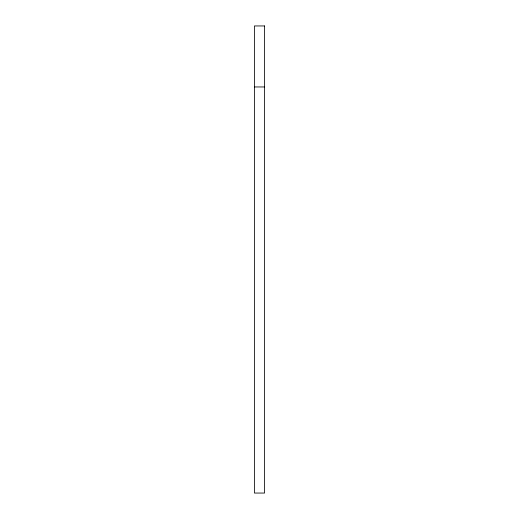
<?xml version="1.0" encoding="UTF-8"?>
<svg xmlns="http://www.w3.org/2000/svg" width="519" height="519" viewBox="0 0 519 519"><rect width="100%" height="100%" fill="white"/><g stroke="black" fill="none" stroke-linecap="round" stroke-linejoin="round"><path stroke-width="0.78" d="M254.414 86.958L264.586 86.958M264.586 25.95L254.414 25.95L254.414 493.05L264.586 493.05L264.586 25.95"/></g></svg>
